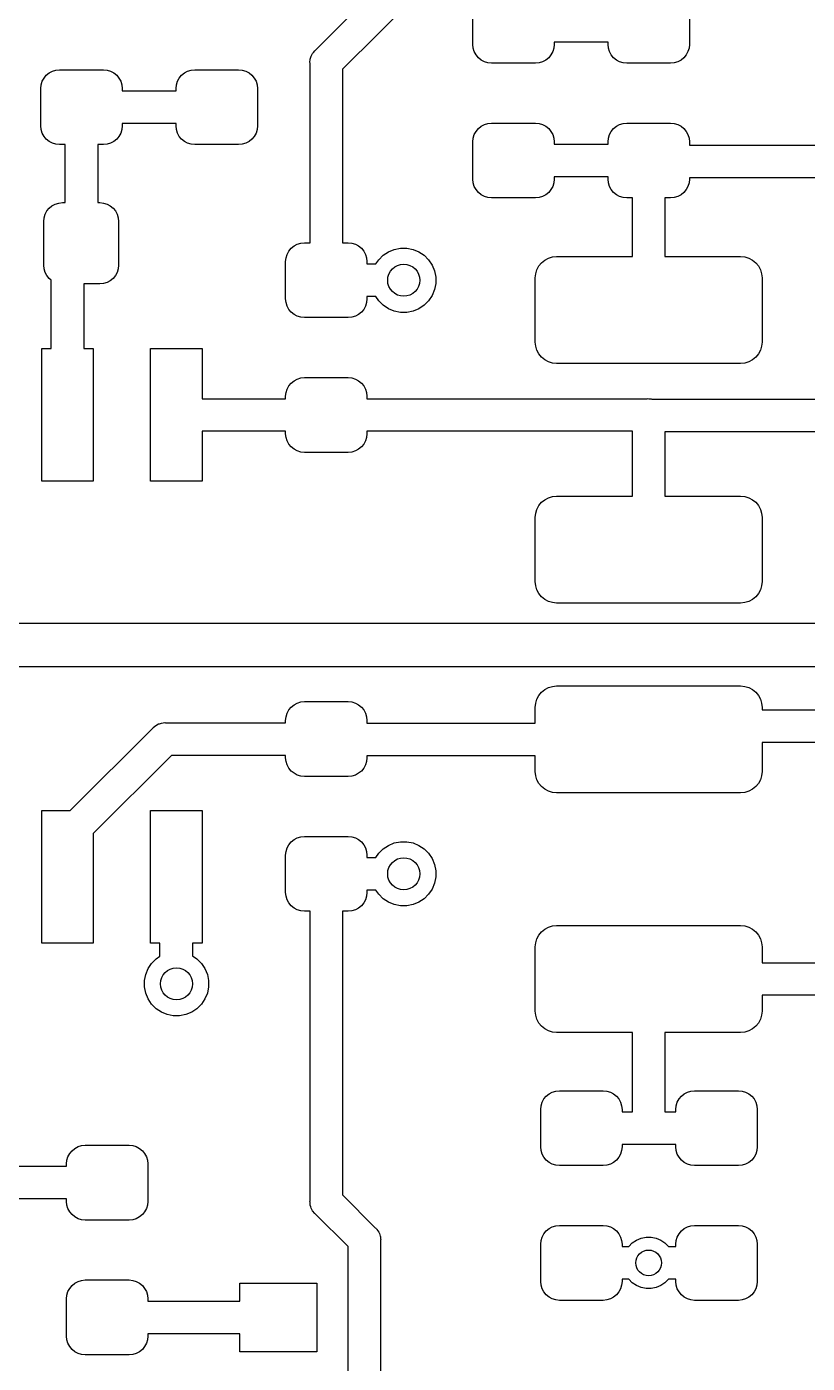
# Model space of a CAD drawing. Extents: x -66 to 211, y -177 to 13.
# Drawn here: x 118.09 to 127.21, y -120.81 to -105.19 of the extents above; entities that cross this region are included whole.
import ezdxf

# ---------------------------------------------------------------- set-up
doc = ezdxf.new("R2010")
doc.units = 0
doc.layers.add('BLACK', color=7, linetype='CONTINUOUS')

msp = doc.modelspace()

# ---------------------------------------------------------------- linework, layer by layer
at = {"layer": 'BLACK', "linetype": 'CONTINUOUS'}
for p, q in [((121.464, -105.469), (122.654, -104.279)), ((122.973, -104.5), (121.783, -105.69)), ((123.305, -105.4), (123.305, -104.962)), ((125.835, -104.962), (125.835, -105.4)), ((123.309, -105.443), (123.305, -105.4)), ((124.255, -105.4), (124.251, -105.443)), ((124.885, -105.372), (124.255, -105.372)), ((124.255, -105.372), (124.255, -105.4)), ((124.885, -105.4), (124.885, -105.372)), ((124.889, -105.443), (124.885, -105.4)), ((125.835, -105.4), (125.831, -105.443)), ((121.401, -105.611), (121.405, -105.573)), ((121.405, -105.573), (121.415, -105.537)), ((121.415, -105.537), (121.433, -105.504)), ((121.433, -105.504), (121.441, -105.494)), ((121.441, -105.494), (121.457, -105.475)), ((121.457, -105.475), (121.464, -105.469)), ((123.322, -105.484), (123.309, -105.443)), ((123.342, -105.521), (123.322, -105.484)), ((123.369, -105.555), (123.342, -105.521)), ((123.402, -105.582), (123.369, -105.555)), ((123.44, -105.602), (123.402, -105.582)), ((124.158, -105.582), (124.12, -105.602)), ((124.191, -105.555), (124.158, -105.582)), ((124.218, -105.521), (124.191, -105.555)), ((124.238, -105.484), (124.218, -105.521)), ((124.251, -105.443), (124.238, -105.484)), ((124.902, -105.484), (124.889, -105.443)), ((124.922, -105.521), (124.902, -105.484)), ((124.949, -105.555), (124.922, -105.521)), ((124.982, -105.582), (124.949, -105.555)), ((125.02, -105.602), (124.982, -105.582)), ((125.738, -105.582), (125.7, -105.602)), ((125.771, -105.555), (125.738, -105.582)), ((125.798, -105.521), (125.771, -105.555)), ((125.818, -105.484), (125.798, -105.521)), ((125.831, -105.443), (125.818, -105.484)), ((118.321, -105.76), (118.355, -105.733)), ((118.355, -105.733), (118.392, -105.713)), ((118.392, -105.713), (118.433, -105.701)), ((118.433, -105.701), (118.476, -105.696)), ((118.476, -105.696), (118.989, -105.696)), ((118.989, -105.696), (119.031, -105.701)), ((119.031, -105.701), (119.072, -105.713)), ((119.072, -105.713), (119.11, -105.733)), ((119.11, -105.733), (119.143, -105.76)), ((119.901, -105.76), (119.934, -105.733)), ((119.934, -105.733), (119.972, -105.713)), ((119.972, -105.713), (120.013, -105.701)), ((120.013, -105.701), (120.056, -105.696)), ((120.056, -105.696), (120.568, -105.696)), ((120.568, -105.696), (120.611, -105.701)), ((120.611, -105.701), (120.652, -105.713)), ((120.652, -105.713), (120.69, -105.733)), ((120.69, -105.733), (120.723, -105.76)), ((121.402, -105.62), (121.401, -105.611)), ((121.402, -107.718), (121.402, -105.62)), ((121.783, -105.69), (121.783, -107.718)), ((123.481, -105.614), (123.44, -105.602)), ((123.524, -105.619), (123.481, -105.614)), ((124.036, -105.619), (123.524, -105.619)), ((124.079, -105.614), (124.036, -105.619)), ((124.12, -105.602), (124.079, -105.614)), ((125.061, -105.614), (125.02, -105.602)), ((125.104, -105.619), (125.061, -105.614)), ((125.616, -105.619), (125.104, -105.619)), ((125.659, -105.614), (125.616, -105.619)), ((125.7, -105.602), (125.659, -105.614)), ((118.257, -105.915), (118.262, -105.872)), ((118.262, -105.872), (118.274, -105.831)), ((118.274, -105.831), (118.294, -105.794)), ((118.294, -105.794), (118.321, -105.76)), ((119.143, -105.76), (119.17, -105.794)), ((119.17, -105.794), (119.191, -105.831)), ((119.191, -105.831), (119.203, -105.872)), ((119.203, -105.872), (119.207, -105.915)), ((119.837, -105.915), (119.841, -105.872)), ((119.841, -105.872), (119.854, -105.831)), ((119.854, -105.831), (119.874, -105.794)), ((119.874, -105.794), (119.901, -105.76)), ((120.723, -105.76), (120.75, -105.794)), ((120.75, -105.794), (120.771, -105.831)), ((120.771, -105.831), (120.783, -105.872)), ((120.783, -105.872), (120.787, -105.915)), ((118.257, -106.353), (118.257, -105.915)), ((119.207, -105.915), (119.207, -105.943)), ((119.207, -105.943), (119.837, -105.943)), ((119.837, -105.943), (119.837, -105.915)), ((120.787, -105.915), (120.787, -106.353)), ((118.262, -106.395), (118.257, -106.353)), ((119.207, -106.353), (119.203, -106.395)), ((119.837, -106.324), (119.207, -106.324)), ((119.207, -106.324), (119.207, -106.353)), ((119.837, -106.353), (119.837, -106.324)), ((119.841, -106.395), (119.837, -106.353)), ((120.787, -106.353), (120.783, -106.395)), ((123.369, -106.383), (123.402, -106.356)), ((123.402, -106.356), (123.44, -106.335)), ((123.44, -106.335), (123.481, -106.323)), ((123.481, -106.323), (123.524, -106.319)), ((123.524, -106.319), (124.036, -106.319)), ((124.036, -106.319), (124.079, -106.323)), ((124.079, -106.323), (124.12, -106.335)), ((124.12, -106.335), (124.158, -106.356)), ((124.158, -106.356), (124.191, -106.383)), ((124.949, -106.383), (124.982, -106.356)), ((124.982, -106.356), (125.02, -106.335)), ((125.02, -106.335), (125.061, -106.323)), ((125.061, -106.323), (125.104, -106.319)), ((125.104, -106.319), (125.616, -106.319)), ((125.616, -106.319), (125.659, -106.323)), ((125.659, -106.323), (125.7, -106.335)), ((125.7, -106.335), (125.738, -106.356)), ((125.738, -106.356), (125.771, -106.383)), ((118.274, -106.436), (118.262, -106.395)), ((118.294, -106.474), (118.274, -106.436)), ((118.321, -106.507), (118.294, -106.474)), ((118.355, -106.535), (118.321, -106.507)), ((119.143, -106.507), (119.11, -106.535)), ((119.17, -106.474), (119.143, -106.507)), ((119.191, -106.436), (119.17, -106.474)), ((119.203, -106.395), (119.191, -106.436)), ((119.854, -106.436), (119.841, -106.395)), ((119.874, -106.474), (119.854, -106.436)), ((119.901, -106.507), (119.874, -106.474)), ((119.934, -106.535), (119.901, -106.507)), ((120.723, -106.507), (120.69, -106.535)), ((120.75, -106.474), (120.723, -106.507)), ((120.771, -106.436), (120.75, -106.474)), ((120.783, -106.395), (120.771, -106.436)), ((123.305, -106.537), (123.309, -106.495)), ((123.309, -106.495), (123.322, -106.454)), ((123.322, -106.454), (123.342, -106.416)), ((123.342, -106.416), (123.369, -106.383)), ((124.191, -106.383), (124.218, -106.416)), ((124.218, -106.416), (124.238, -106.454)), ((124.238, -106.454), (124.251, -106.495)), ((124.251, -106.495), (124.255, -106.537)), ((124.885, -106.537), (124.889, -106.495)), ((124.889, -106.495), (124.902, -106.454)), ((124.902, -106.454), (124.922, -106.416)), ((124.922, -106.416), (124.949, -106.383)), ((125.771, -106.383), (125.798, -106.416)), ((125.798, -106.416), (125.818, -106.454)), ((125.818, -106.454), (125.831, -106.495)), ((125.831, -106.495), (125.835, -106.537)), ((118.392, -106.555), (118.355, -106.535)), ((118.433, -106.567), (118.392, -106.555)), ((118.476, -106.571), (118.433, -106.567)), ((118.542, -106.571), (118.476, -106.571)), ((118.542, -107.249), (118.542, -106.571)), ((118.989, -106.571), (118.923, -106.571)), ((118.923, -106.571), (118.923, -107.249)), ((119.031, -106.567), (118.989, -106.571)), ((119.072, -106.555), (119.031, -106.567)), ((119.11, -106.535), (119.072, -106.555)), ((119.972, -106.555), (119.934, -106.535)), ((120.013, -106.567), (119.972, -106.555)), ((120.056, -106.571), (120.013, -106.567)), ((120.568, -106.571), (120.056, -106.571)), ((120.611, -106.567), (120.568, -106.571)), ((120.652, -106.555), (120.611, -106.567)), ((120.69, -106.535), (120.652, -106.555)), ((123.305, -106.975), (123.305, -106.537)), ((124.255, -106.537), (124.255, -106.566)), ((124.255, -106.566), (124.885, -106.566)), ((124.885, -106.566), (124.885, -106.537)), ((125.835, -106.537), (125.835, -106.576)), ((125.835, -106.576), (127.81, -106.576)), ((123.309, -107.018), (123.305, -106.975)), ((124.255, -106.975), (124.251, -107.018)), ((124.885, -106.947), (124.255, -106.947)), ((124.255, -106.947), (124.255, -106.975)), ((124.885, -106.975), (124.885, -106.947)), ((124.889, -107.018), (124.885, -106.975)), ((125.835, -106.975), (125.831, -107.018)), ((127.81, -106.957), (125.835, -106.957)), ((125.835, -106.957), (125.835, -106.975)), ((123.322, -107.059), (123.309, -107.018)), ((123.342, -107.096), (123.322, -107.059)), ((123.369, -107.13), (123.342, -107.096)), ((123.402, -107.157), (123.369, -107.13)), ((124.191, -107.13), (124.158, -107.157)), ((124.218, -107.096), (124.191, -107.13)), ((124.238, -107.059), (124.218, -107.096)), ((124.251, -107.018), (124.238, -107.059)), ((124.902, -107.059), (124.889, -107.018)), ((124.922, -107.096), (124.902, -107.059)), ((124.949, -107.13), (124.922, -107.096)), ((124.982, -107.157), (124.949, -107.13)), ((125.771, -107.13), (125.738, -107.157)), ((125.798, -107.096), (125.771, -107.13)), ((125.818, -107.059), (125.798, -107.096)), ((125.831, -107.018), (125.818, -107.059)), ((118.354, -107.313), (118.387, -107.286)), ((118.387, -107.286), (118.425, -107.266)), ((118.425, -107.266), (118.466, -107.253)), ((118.466, -107.253), (118.509, -107.249)), ((118.509, -107.249), (118.542, -107.249)), ((118.923, -107.249), (118.946, -107.249)), ((118.946, -107.249), (118.989, -107.253)), ((118.989, -107.253), (119.03, -107.266)), ((119.03, -107.266), (119.068, -107.286)), ((119.068, -107.286), (119.101, -107.313)), ((123.44, -107.177), (123.402, -107.157)), ((123.481, -107.189), (123.44, -107.177)), ((123.524, -107.194), (123.481, -107.189)), ((124.036, -107.194), (123.524, -107.194)), ((124.079, -107.189), (124.036, -107.194)), ((124.12, -107.177), (124.079, -107.189)), ((124.158, -107.157), (124.12, -107.177)), ((125.02, -107.177), (124.982, -107.157)), ((125.061, -107.189), (125.02, -107.177)), ((125.104, -107.194), (125.061, -107.189)), ((125.169, -107.194), (125.104, -107.194)), ((125.169, -107.878), (125.169, -107.194)), ((125.616, -107.194), (125.55, -107.194)), ((125.55, -107.194), (125.55, -107.878)), ((125.659, -107.189), (125.616, -107.194)), ((125.7, -107.177), (125.659, -107.189)), ((125.738, -107.157), (125.7, -107.177)), ((118.29, -107.468), (118.294, -107.425)), ((118.294, -107.425), (118.306, -107.384)), ((118.306, -107.384), (118.327, -107.346)), ((118.327, -107.346), (118.354, -107.313)), ((119.101, -107.313), (119.128, -107.346)), ((119.128, -107.346), (119.148, -107.384)), ((119.148, -107.384), (119.161, -107.425)), ((119.161, -107.425), (119.165, -107.468)), ((118.29, -107.98), (118.29, -107.468)), ((119.165, -107.468), (119.165, -107.98)), ((121.181, -107.782), (121.215, -107.755)), ((121.215, -107.755), (121.252, -107.735)), ((121.252, -107.735), (121.293, -107.722)), ((121.293, -107.722), (121.336, -107.718)), ((121.336, -107.718), (121.402, -107.718)), ((121.783, -107.718), (121.849, -107.718)), ((121.849, -107.718), (121.891, -107.722)), ((121.891, -107.722), (121.932, -107.735)), ((121.932, -107.735), (121.97, -107.755)), ((121.97, -107.755), (122.003, -107.782)), ((121.117, -107.937), (121.122, -107.894)), ((121.122, -107.894), (121.134, -107.853)), ((121.134, -107.853), (121.154, -107.815)), ((121.154, -107.815), (121.181, -107.782)), ((122.003, -107.782), (122.03, -107.815)), ((122.03, -107.815), (122.051, -107.853)), ((122.051, -107.853), (122.063, -107.894)), ((122.063, -107.894), (122.067, -107.937)), ((122.173, -107.965), (122.205, -107.917)), ((122.205, -107.917), (122.258, -107.864)), ((122.258, -107.864), (122.319, -107.823)), ((122.319, -107.823), (122.387, -107.795)), ((122.387, -107.795), (122.46, -107.781)), ((122.46, -107.781), (122.534, -107.781)), ((122.534, -107.781), (122.606, -107.795)), ((122.606, -107.795), (122.674, -107.823)), ((122.674, -107.823), (122.736, -107.864)), ((122.736, -107.864), (122.788, -107.917)), ((122.788, -107.917), (122.829, -107.978)), ((124.107, -107.951), (124.145, -107.92)), ((124.145, -107.92), (124.188, -107.897)), ((124.188, -107.897), (124.235, -107.883)), ((124.235, -107.883), (124.284, -107.878)), ((124.284, -107.878), (125.169, -107.878)), ((125.55, -107.878), (126.434, -107.878)), ((126.434, -107.878), (126.483, -107.883)), ((126.483, -107.883), (126.53, -107.897)), ((126.53, -107.897), (126.573, -107.92)), ((126.573, -107.92), (126.611, -107.951)), ((118.294, -108.023), (118.29, -107.98)), ((118.306, -108.064), (118.294, -108.023)), ((118.327, -108.102), (118.306, -108.064)), ((119.148, -108.064), (119.128, -108.102)), ((119.161, -108.023), (119.148, -108.064)), ((119.165, -107.98), (119.161, -108.023)), ((121.117, -108.374), (121.117, -107.937)), ((122.067, -107.937), (122.067, -107.965)), ((122.067, -107.965), (122.173, -107.965)), ((122.829, -107.978), (122.857, -108.046)), ((122.857, -108.046), (122.872, -108.119)), ((124.034, -108.128), (124.039, -108.079)), ((124.039, -108.079), (124.053, -108.033)), ((124.053, -108.033), (124.076, -107.989)), ((124.076, -107.989), (124.107, -107.951)), ((126.611, -107.951), (126.642, -107.989)), ((126.642, -107.989), (126.665, -108.033)), ((126.665, -108.033), (126.679, -108.079)), ((126.679, -108.079), (126.684, -108.128)), ((118.354, -108.135), (118.327, -108.102)), ((118.379, -108.156), (118.354, -108.135)), ((118.379, -108.953), (118.379, -108.156)), ((118.946, -108.199), (118.76, -108.199)), ((118.76, -108.199), (118.76, -108.953)), ((118.989, -108.195), (118.946, -108.199)), ((119.03, -108.182), (118.989, -108.195)), ((119.068, -108.162), (119.03, -108.182)), ((119.101, -108.135), (119.068, -108.162)), ((119.128, -108.102), (119.101, -108.135)), ((122.872, -108.193), (122.857, -108.265)), ((122.872, -108.119), (122.872, -108.193)), ((124.034, -108.878), (124.034, -108.128)), ((126.684, -108.128), (126.684, -108.878)), ((121.122, -108.417), (121.117, -108.374)), ((122.067, -108.374), (122.063, -108.417)), ((122.173, -108.346), (122.067, -108.346)), ((122.067, -108.346), (122.067, -108.374)), ((122.205, -108.395), (122.173, -108.346)), ((122.258, -108.447), (122.205, -108.395)), ((122.788, -108.395), (122.736, -108.447)), ((122.829, -108.333), (122.788, -108.395)), ((122.857, -108.265), (122.829, -108.333)), ((121.134, -108.458), (121.122, -108.417)), ((121.154, -108.496), (121.134, -108.458)), ((121.181, -108.529), (121.154, -108.496)), ((121.215, -108.556), (121.181, -108.529)), ((122.003, -108.529), (121.97, -108.556)), ((122.03, -108.496), (122.003, -108.529)), ((122.051, -108.458), (122.03, -108.496)), ((122.063, -108.417), (122.051, -108.458)), ((122.319, -108.488), (122.258, -108.447)), ((122.387, -108.516), (122.319, -108.488)), ((122.46, -108.531), (122.387, -108.516)), ((122.534, -108.531), (122.46, -108.531)), ((122.606, -108.516), (122.534, -108.531)), ((122.674, -108.488), (122.606, -108.516)), ((122.736, -108.447), (122.674, -108.488)), ((121.252, -108.576), (121.215, -108.556)), ((121.293, -108.589), (121.252, -108.576)), ((121.336, -108.593), (121.293, -108.589)), ((121.849, -108.593), (121.336, -108.593)), ((121.891, -108.589), (121.849, -108.593)), ((121.932, -108.576), (121.891, -108.589)), ((121.97, -108.556), (121.932, -108.576)), ((118.27, -110.503), (118.27, -108.953)), ((118.27, -108.953), (118.379, -108.953)), ((118.76, -108.953), (118.87, -108.953)), ((118.87, -108.953), (118.87, -110.503)), ((119.54, -110.503), (119.54, -108.953)), ((119.54, -108.953), (120.14, -108.953)), ((120.14, -108.953), (120.14, -109.54)), ((124.039, -108.927), (124.034, -108.878)), ((124.053, -108.974), (124.039, -108.927)), ((124.076, -109.017), (124.053, -108.974)), ((124.107, -109.055), (124.076, -109.017)), ((126.642, -109.017), (126.611, -109.055)), ((126.665, -108.974), (126.642, -109.017)), ((126.679, -108.927), (126.665, -108.974)), ((126.684, -108.878), (126.679, -108.927)), ((124.145, -109.086), (124.107, -109.055)), ((124.188, -109.109), (124.145, -109.086)), ((124.235, -109.123), (124.188, -109.109)), ((124.284, -109.128), (124.235, -109.123)), ((126.434, -109.128), (124.284, -109.128)), ((126.483, -109.123), (126.434, -109.128)), ((126.53, -109.109), (126.483, -109.123)), ((126.573, -109.086), (126.53, -109.109)), ((126.611, -109.055), (126.573, -109.086)), ((121.181, -109.357), (121.215, -109.33)), ((121.215, -109.33), (121.252, -109.31)), ((121.252, -109.31), (121.293, -109.297)), ((121.293, -109.297), (121.336, -109.293)), ((121.336, -109.293), (121.849, -109.293)), ((121.849, -109.293), (121.891, -109.297)), ((121.891, -109.297), (121.932, -109.31)), ((121.932, -109.31), (121.97, -109.33)), ((121.97, -109.33), (122.003, -109.357)), ((121.117, -109.512), (121.122, -109.469)), ((121.122, -109.469), (121.134, -109.428)), ((121.134, -109.428), (121.154, -109.39)), ((121.154, -109.39), (121.181, -109.357)), ((122.003, -109.357), (122.03, -109.39)), ((122.03, -109.39), (122.051, -109.428)), ((122.051, -109.428), (122.063, -109.469)), ((122.063, -109.469), (122.067, -109.512)), ((120.14, -109.54), (121.117, -109.54)), ((121.117, -109.54), (121.117, -109.512)), ((122.067, -109.512), (122.067, -109.54)), ((122.067, -109.54), (125.342, -109.54)), ((125.342, -109.54), (125.352, -109.539)), ((125.352, -109.539), (125.361, -109.54)), ((125.361, -109.54), (125.361, -109.54)), ((125.361, -109.54), (125.389, -109.543)), ((125.389, -109.543), (125.396, -109.545)), ((125.396, -109.545), (127.521, -109.545)), ((121.117, -109.921), (120.14, -109.921)), ((120.14, -109.921), (120.14, -110.503)), ((121.117, -109.949), (121.117, -109.921)), ((121.122, -109.992), (121.117, -109.949)), ((122.067, -109.949), (122.063, -109.992)), ((125.169, -109.921), (122.067, -109.921)), ((122.067, -109.921), (122.067, -109.949)), ((125.169, -110.678), (125.169, -109.921)), ((127.521, -109.926), (125.55, -109.926)), ((125.55, -109.926), (125.55, -110.678)), ((121.134, -110.033), (121.122, -109.992)), ((121.154, -110.071), (121.134, -110.033)), ((121.181, -110.104), (121.154, -110.071)), ((121.215, -110.131), (121.181, -110.104)), ((122.003, -110.104), (121.97, -110.131)), ((122.03, -110.071), (122.003, -110.104)), ((122.051, -110.033), (122.03, -110.071)), ((122.063, -109.992), (122.051, -110.033)), ((121.252, -110.151), (121.215, -110.131)), ((121.293, -110.164), (121.252, -110.151)), ((121.336, -110.168), (121.293, -110.164)), ((121.849, -110.168), (121.336, -110.168)), ((121.891, -110.164), (121.849, -110.168)), ((121.932, -110.151), (121.891, -110.164)), ((121.97, -110.131), (121.932, -110.151)), ((118.87, -110.503), (118.27, -110.503)), ((120.14, -110.503), (119.54, -110.503)), ((124.107, -110.751), (124.145, -110.72)), ((124.145, -110.72), (124.188, -110.697)), ((124.188, -110.697), (124.235, -110.683)), ((124.235, -110.683), (124.284, -110.678)), ((124.284, -110.678), (125.169, -110.678)), ((125.55, -110.678), (126.434, -110.678)), ((126.434, -110.678), (126.483, -110.683)), ((126.483, -110.683), (126.53, -110.697)), ((126.53, -110.697), (126.573, -110.72)), ((126.573, -110.72), (126.611, -110.751)), ((124.034, -110.928), (124.039, -110.879)), ((124.039, -110.879), (124.053, -110.833)), ((124.053, -110.833), (124.076, -110.789)), ((124.076, -110.789), (124.107, -110.751)), ((126.611, -110.751), (126.642, -110.789)), ((126.642, -110.789), (126.665, -110.833)), ((126.665, -110.833), (126.679, -110.879)), ((126.679, -110.879), (126.684, -110.928)), ((124.034, -111.678), (124.034, -110.928)), ((126.684, -110.928), (126.684, -111.678)), ((124.039, -111.727), (124.034, -111.678)), ((126.684, -111.678), (126.679, -111.727)), ((124.053, -111.774), (124.039, -111.727)), ((124.076, -111.817), (124.053, -111.774)), ((124.107, -111.855), (124.076, -111.817)), ((126.642, -111.817), (126.611, -111.855)), ((126.665, -111.774), (126.642, -111.817)), ((126.679, -111.727), (126.665, -111.774)), ((124.145, -111.886), (124.107, -111.855)), ((124.188, -111.909), (124.145, -111.886)), ((124.235, -111.923), (124.188, -111.909)), ((124.284, -111.928), (124.235, -111.923)), ((126.434, -111.928), (124.284, -111.928)), ((126.483, -111.923), (126.434, -111.928)), ((126.53, -111.909), (126.483, -111.923)), ((126.573, -111.886), (126.53, -111.909)), ((126.611, -111.855), (126.573, -111.886)), ((117.034, -112.164), (128.621, -112.164)), ((128.862, -112.672), (116.942, -112.672)), ((124.145, -112.939), (124.188, -112.916)), ((124.188, -112.916), (124.235, -112.902)), ((124.235, -112.902), (124.284, -112.897)), ((124.284, -112.897), (126.434, -112.897)), ((126.434, -112.897), (126.483, -112.902)), ((126.483, -112.902), (126.53, -112.916)), ((126.53, -112.916), (126.573, -112.939)), ((121.252, -113.097), (121.293, -113.084)), ((121.293, -113.084), (121.336, -113.08)), ((121.336, -113.08), (121.849, -113.08)), ((121.849, -113.08), (121.891, -113.084)), ((121.891, -113.084), (121.932, -113.097)), ((124.039, -113.099), (124.053, -113.052)), ((124.053, -113.052), (124.076, -113.008)), ((124.076, -113.008), (124.107, -112.971)), ((124.107, -112.971), (124.145, -112.939)), ((126.573, -112.939), (126.611, -112.971)), ((126.611, -112.971), (126.642, -113.008)), ((126.642, -113.008), (126.665, -113.052)), ((126.665, -113.052), (126.679, -113.099)), ((121.122, -113.256), (121.134, -113.215)), ((121.134, -113.215), (121.154, -113.177)), ((121.154, -113.177), (121.181, -113.144)), ((121.181, -113.144), (121.215, -113.117)), ((121.215, -113.117), (121.252, -113.097)), ((121.932, -113.097), (121.97, -113.117)), ((121.97, -113.117), (122.003, -113.144)), ((122.003, -113.144), (122.03, -113.177)), ((122.03, -113.177), (122.051, -113.215)), ((122.051, -113.215), (122.063, -113.256)), ((124.034, -113.147), (124.039, -113.099)), ((124.034, -113.332), (124.034, -113.147)), ((126.679, -113.099), (126.684, -113.147)), ((126.684, -113.147), (126.684, -113.177)), ((126.684, -113.177), (127.501, -113.177)), ((118.6, -114.353), (119.564, -113.39)), ((119.564, -113.39), (119.57, -113.382)), ((119.57, -113.382), (119.599, -113.359)), ((119.599, -113.359), (119.632, -113.341)), ((119.632, -113.341), (119.643, -113.338)), ((119.643, -113.338), (119.668, -113.33)), ((119.668, -113.33), (119.705, -113.326)), ((119.705, -113.326), (119.714, -113.327)), ((119.714, -113.327), (121.117, -113.327)), ((121.117, -113.299), (121.122, -113.256)), ((121.117, -113.327), (121.117, -113.299)), ((122.063, -113.256), (122.067, -113.299)), ((122.067, -113.299), (122.067, -113.332)), ((122.067, -113.332), (124.034, -113.332)), ((119.784, -113.708), (118.87, -114.622)), ((121.117, -113.708), (119.784, -113.708)), ((121.117, -113.736), (121.117, -113.708)), ((127.501, -113.558), (126.684, -113.558)), ((126.684, -113.558), (126.684, -113.897)), ((121.122, -113.779), (121.117, -113.736)), ((121.134, -113.82), (121.122, -113.779)), ((121.154, -113.858), (121.134, -113.82)), ((121.181, -113.891), (121.154, -113.858)), ((122.03, -113.858), (122.003, -113.891)), ((122.051, -113.82), (122.03, -113.858)), ((122.063, -113.779), (122.051, -113.82)), ((122.067, -113.736), (122.063, -113.779)), ((124.034, -113.713), (122.067, -113.713)), ((122.067, -113.713), (122.067, -113.736)), ((124.034, -113.897), (124.034, -113.713)), ((121.215, -113.918), (121.181, -113.891)), ((121.252, -113.939), (121.215, -113.918)), ((121.293, -113.951), (121.252, -113.939)), ((121.336, -113.955), (121.293, -113.951)), ((121.849, -113.955), (121.336, -113.955)), ((121.891, -113.951), (121.849, -113.955)), ((121.932, -113.939), (121.891, -113.951)), ((121.97, -113.918), (121.932, -113.939)), ((122.003, -113.891), (121.97, -113.918)), ((124.039, -113.946), (124.034, -113.897)), ((124.053, -113.993), (124.039, -113.946)), ((124.076, -114.036), (124.053, -113.993)), ((126.665, -113.993), (126.642, -114.036)), ((126.679, -113.946), (126.665, -113.993)), ((126.684, -113.897), (126.679, -113.946)), ((124.107, -114.074), (124.076, -114.036)), ((124.145, -114.105), (124.107, -114.074)), ((124.188, -114.128), (124.145, -114.105)), ((124.235, -114.142), (124.188, -114.128)), ((124.284, -114.147), (124.235, -114.142)), ((126.434, -114.147), (124.284, -114.147)), ((126.483, -114.142), (126.434, -114.147)), ((126.53, -114.128), (126.483, -114.142)), ((126.573, -114.105), (126.53, -114.128)), ((126.611, -114.074), (126.573, -114.105)), ((126.642, -114.036), (126.611, -114.074)), ((118.27, -115.903), (118.27, -114.353)), ((118.27, -114.353), (118.6, -114.353)), ((119.54, -115.903), (119.54, -114.353)), ((119.54, -114.353), (120.14, -114.353)), ((120.14, -114.353), (120.14, -115.903)), ((118.87, -114.622), (118.87, -115.903)), ((121.122, -114.831), (121.134, -114.79)), ((121.134, -114.79), (121.154, -114.752)), ((121.154, -114.752), (121.181, -114.719)), ((121.181, -114.719), (121.215, -114.692)), ((121.215, -114.692), (121.252, -114.672)), ((121.252, -114.672), (121.293, -114.659)), ((121.293, -114.659), (121.336, -114.655)), ((121.336, -114.655), (121.849, -114.655)), ((121.849, -114.655), (121.891, -114.659)), ((121.891, -114.659), (121.932, -114.672)), ((121.932, -114.672), (121.97, -114.692)), ((121.97, -114.692), (122.003, -114.719)), ((122.003, -114.719), (122.03, -114.752)), ((122.03, -114.752), (122.051, -114.79)), ((122.051, -114.79), (122.063, -114.831)), ((122.205, -114.853), (122.258, -114.801)), ((122.258, -114.801), (122.319, -114.76)), ((122.319, -114.76), (122.387, -114.732)), ((122.387, -114.732), (122.46, -114.717)), ((122.46, -114.717), (122.534, -114.717)), ((122.534, -114.717), (122.606, -114.732)), ((122.606, -114.732), (122.674, -114.76)), ((122.674, -114.76), (122.736, -114.801)), ((122.736, -114.801), (122.788, -114.853)), ((121.117, -114.874), (121.122, -114.831)), ((121.117, -115.311), (121.117, -114.874)), ((122.063, -114.831), (122.067, -114.874)), ((122.067, -114.874), (122.067, -114.902)), ((122.067, -114.902), (122.173, -114.902)), ((122.173, -114.902), (122.205, -114.853)), ((122.788, -114.853), (122.829, -114.915)), ((122.829, -114.915), (122.857, -114.983)), ((122.857, -114.983), (122.872, -115.056)), ((122.872, -115.056), (122.872, -115.129)), ((122.829, -115.27), (122.788, -115.332)), ((122.857, -115.202), (122.829, -115.27)), ((122.872, -115.129), (122.857, -115.202)), ((121.122, -115.354), (121.117, -115.311)), ((121.134, -115.395), (121.122, -115.354)), ((121.154, -115.433), (121.134, -115.395)), ((122.051, -115.395), (122.03, -115.433)), ((122.063, -115.354), (122.051, -115.395)), ((122.067, -115.311), (122.063, -115.354)), ((122.173, -115.283), (122.067, -115.283)), ((122.067, -115.283), (122.067, -115.311)), ((122.205, -115.332), (122.173, -115.283)), ((122.258, -115.384), (122.205, -115.332)), ((122.319, -115.425), (122.258, -115.384)), ((122.387, -115.453), (122.319, -115.425)), ((122.674, -115.425), (122.606, -115.453)), ((122.736, -115.384), (122.674, -115.425)), ((122.788, -115.332), (122.736, -115.384)), ((121.181, -115.466), (121.154, -115.433)), ((121.215, -115.493), (121.181, -115.466)), ((121.252, -115.514), (121.215, -115.493)), ((121.293, -115.526), (121.252, -115.514)), ((121.336, -115.53), (121.293, -115.526)), ((121.402, -115.53), (121.336, -115.53)), ((121.402, -118.916), (121.402, -115.53)), ((121.849, -115.53), (121.783, -115.53)), ((121.783, -115.53), (121.783, -118.846)), ((121.891, -115.526), (121.849, -115.53)), ((121.932, -115.514), (121.891, -115.526)), ((121.97, -115.493), (121.932, -115.514)), ((122.003, -115.466), (121.97, -115.493)), ((122.03, -115.433), (122.003, -115.466)), ((122.46, -115.467), (122.387, -115.453)), ((122.534, -115.467), (122.46, -115.467)), ((122.606, -115.453), (122.534, -115.467)), ((124.107, -115.771), (124.145, -115.739)), ((124.145, -115.739), (124.188, -115.716)), ((124.188, -115.716), (124.235, -115.702)), ((124.235, -115.702), (124.284, -115.697)), ((124.284, -115.697), (126.434, -115.697)), ((126.434, -115.697), (126.483, -115.702)), ((126.483, -115.702), (126.53, -115.716)), ((126.53, -115.716), (126.573, -115.739)), ((126.573, -115.739), (126.611, -115.771)), ((124.039, -115.899), (124.053, -115.852)), ((124.053, -115.852), (124.076, -115.808)), ((124.076, -115.808), (124.107, -115.771)), ((126.611, -115.771), (126.642, -115.808)), ((126.642, -115.808), (126.665, -115.852)), ((126.665, -115.852), (126.679, -115.899)), ((118.87, -115.903), (118.27, -115.903)), ((119.649, -115.903), (119.54, -115.903)), ((119.649, -116.056), (119.649, -115.903)), ((120.14, -115.903), (120.03, -115.903)), ((120.03, -115.903), (120.03, -116.052)), ((120.03, -116.052), (120.081, -116.086)), ((124.034, -115.947), (124.039, -115.899)), ((124.034, -116.697), (124.034, -115.947)), ((126.679, -115.899), (126.684, -115.947)), ((126.684, -115.947), (126.684, -116.131)), ((119.482, -116.268), (119.51, -116.2)), ((119.51, -116.2), (119.551, -116.139)), ((119.551, -116.139), (119.603, -116.086)), ((119.603, -116.086), (119.649, -116.056)), ((120.081, -116.086), (120.134, -116.139)), ((120.134, -116.139), (120.175, -116.2)), ((120.175, -116.2), (120.203, -116.268)), ((126.684, -116.131), (127.81, -116.131)), ((119.467, -116.341), (119.482, -116.268)), ((119.467, -116.415), (119.467, -116.341)), ((120.203, -116.268), (120.217, -116.341)), ((120.217, -116.341), (120.217, -116.415)), ((119.482, -116.487), (119.467, -116.415)), ((119.51, -116.555), (119.482, -116.487)), ((120.203, -116.487), (120.175, -116.555)), ((120.217, -116.415), (120.203, -116.487)), ((127.81, -116.512), (126.684, -116.512)), ((126.684, -116.512), (126.684, -116.697)), ((119.551, -116.617), (119.51, -116.555)), ((119.603, -116.669), (119.551, -116.617)), ((119.665, -116.71), (119.603, -116.669)), ((120.081, -116.669), (120.02, -116.71)), ((120.134, -116.617), (120.081, -116.669)), ((120.175, -116.555), (120.134, -116.617)), ((119.733, -116.738), (119.665, -116.71)), ((119.805, -116.753), (119.733, -116.738)), ((119.879, -116.753), (119.805, -116.753)), ((119.952, -116.738), (119.879, -116.753)), ((120.02, -116.71), (119.952, -116.738)), ((124.039, -116.746), (124.034, -116.697)), ((124.053, -116.793), (124.039, -116.746)), ((124.076, -116.836), (124.053, -116.793)), ((126.665, -116.793), (126.642, -116.836)), ((126.679, -116.746), (126.665, -116.793)), ((126.684, -116.697), (126.679, -116.746)), ((124.107, -116.874), (124.076, -116.836)), ((124.145, -116.905), (124.107, -116.874)), ((124.188, -116.928), (124.145, -116.905)), ((124.235, -116.942), (124.188, -116.928)), ((124.284, -116.947), (124.235, -116.942)), ((125.169, -116.947), (124.284, -116.947)), ((125.169, -117.874), (125.169, -116.947)), ((126.434, -116.947), (125.55, -116.947)), ((125.55, -116.947), (125.55, -117.874)), ((126.483, -116.942), (126.434, -116.947)), ((126.53, -116.928), (126.483, -116.942)), ((126.573, -116.905), (126.53, -116.928)), ((126.611, -116.874), (126.573, -116.905)), ((126.642, -116.836), (126.611, -116.874)), ((124.102, -117.803), (124.114, -117.762)), ((124.114, -117.762), (124.134, -117.724)), ((124.134, -117.724), (124.162, -117.691)), ((124.162, -117.691), (124.195, -117.664)), ((124.195, -117.664), (124.233, -117.643)), ((124.233, -117.643), (124.274, -117.631)), ((124.274, -117.631), (124.316, -117.627)), ((124.316, -117.627), (124.829, -117.627)), ((124.829, -117.627), (124.871, -117.631)), ((124.871, -117.631), (124.912, -117.643)), ((124.912, -117.643), (124.95, -117.664)), ((124.95, -117.664), (124.983, -117.691)), ((124.983, -117.691), (125.011, -117.724)), ((125.011, -117.724), (125.031, -117.762)), ((125.031, -117.762), (125.043, -117.803)), ((125.682, -117.803), (125.694, -117.762)), ((125.694, -117.762), (125.714, -117.724)), ((125.714, -117.724), (125.741, -117.691)), ((125.741, -117.691), (125.775, -117.664)), ((125.775, -117.664), (125.812, -117.643)), ((125.812, -117.643), (125.853, -117.631)), ((125.853, -117.631), (125.896, -117.627)), ((125.896, -117.627), (126.409, -117.627)), ((126.409, -117.627), (126.451, -117.631)), ((126.451, -117.631), (126.492, -117.643)), ((126.492, -117.643), (126.53, -117.664)), ((126.53, -117.664), (126.563, -117.691)), ((126.563, -117.691), (126.591, -117.724)), ((126.591, -117.724), (126.611, -117.762)), ((126.611, -117.762), (126.623, -117.803)), ((124.098, -117.845), (124.102, -117.803)), ((124.098, -118.283), (124.098, -117.845)), ((125.043, -117.803), (125.048, -117.845)), ((125.048, -117.845), (125.048, -117.874)), ((125.048, -117.874), (125.169, -117.874)), ((125.55, -117.874), (125.677, -117.874)), ((125.677, -117.845), (125.682, -117.803)), ((125.677, -117.874), (125.677, -117.845)), ((126.623, -117.803), (126.627, -117.845)), ((126.627, -117.845), (126.627, -118.283)), ((118.574, -118.399), (118.594, -118.362)), ((118.594, -118.362), (118.621, -118.328)), ((118.621, -118.328), (118.654, -118.301)), ((118.654, -118.301), (118.692, -118.281)), ((118.692, -118.281), (118.733, -118.269)), ((118.733, -118.269), (118.776, -118.264)), ((118.776, -118.264), (119.288, -118.264)), ((119.288, -118.264), (119.331, -118.269)), ((119.331, -118.269), (119.372, -118.281)), ((119.372, -118.281), (119.41, -118.301)), ((119.41, -118.301), (119.443, -118.328)), ((119.443, -118.328), (119.47, -118.362)), ((119.47, -118.362), (119.49, -118.399)), ((124.102, -118.326), (124.098, -118.283)), ((124.114, -118.367), (124.102, -118.326)), ((124.134, -118.404), (124.114, -118.367)), ((125.031, -118.367), (125.011, -118.404)), ((125.043, -118.326), (125.031, -118.367)), ((125.048, -118.283), (125.043, -118.326)), ((125.35, -118.255), (125.048, -118.255)), ((125.048, -118.255), (125.048, -118.283)), ((125.359, -118.256), (125.35, -118.255)), ((125.369, -118.255), (125.359, -118.256)), ((125.677, -118.255), (125.369, -118.255)), ((125.677, -118.283), (125.677, -118.255)), ((125.682, -118.326), (125.677, -118.283)), ((125.694, -118.367), (125.682, -118.326)), ((125.714, -118.404), (125.694, -118.367)), ((126.611, -118.367), (126.591, -118.404)), ((126.623, -118.326), (126.611, -118.367)), ((126.627, -118.283), (126.623, -118.326)), ((117.927, -118.511), (118.557, -118.511)), ((118.557, -118.483), (118.561, -118.44)), ((118.557, -118.511), (118.557, -118.483)), ((118.561, -118.44), (118.574, -118.399)), ((119.49, -118.399), (119.503, -118.44)), ((119.503, -118.44), (119.507, -118.483)), ((119.507, -118.483), (119.507, -118.921)), ((124.162, -118.438), (124.134, -118.404)), ((124.195, -118.465), (124.162, -118.438)), ((124.233, -118.485), (124.195, -118.465)), ((124.274, -118.497), (124.233, -118.485)), ((124.316, -118.502), (124.274, -118.497)), ((124.829, -118.502), (124.316, -118.502)), ((124.871, -118.497), (124.829, -118.502)), ((124.912, -118.485), (124.871, -118.497)), ((124.95, -118.465), (124.912, -118.485)), ((124.983, -118.438), (124.95, -118.465)), ((125.011, -118.404), (124.983, -118.438)), ((125.741, -118.438), (125.714, -118.404)), ((125.775, -118.465), (125.741, -118.438)), ((125.812, -118.485), (125.775, -118.465)), ((125.853, -118.497), (125.812, -118.485)), ((125.896, -118.502), (125.853, -118.497)), ((126.409, -118.502), (125.896, -118.502)), ((126.451, -118.497), (126.409, -118.502)), ((126.492, -118.485), (126.451, -118.497)), ((126.53, -118.465), (126.492, -118.485)), ((126.563, -118.438), (126.53, -118.465)), ((126.591, -118.404), (126.563, -118.438)), ((121.783, -118.846), (122.165, -119.229)), ((118.557, -118.892), (117.927, -118.892)), ((118.557, -118.921), (118.557, -118.892)), ((118.561, -118.963), (118.557, -118.921)), ((118.574, -119.004), (118.561, -118.963)), ((118.594, -119.042), (118.574, -119.004)), ((119.49, -119.004), (119.47, -119.042)), ((119.503, -118.963), (119.49, -119.004)), ((119.507, -118.921), (119.503, -118.963)), ((121.401, -118.925), (121.402, -118.916)), ((121.402, -118.935), (121.401, -118.925)), ((121.404, -118.957), (121.402, -118.935)), ((121.402, -118.935), (121.402, -118.935)), ((121.405, -118.963), (121.404, -118.957)), ((121.411, -118.984), (121.405, -118.963)), ((121.415, -118.999), (121.411, -118.984)), ((121.433, -119.032), (121.415, -118.999)), ((118.621, -119.075), (118.594, -119.042)), ((118.654, -119.102), (118.621, -119.075)), ((118.692, -119.123), (118.654, -119.102)), ((118.733, -119.135), (118.692, -119.123)), ((118.776, -119.139), (118.733, -119.135)), ((119.288, -119.139), (118.776, -119.139)), ((119.331, -119.135), (119.288, -119.139)), ((119.372, -119.123), (119.331, -119.135)), ((119.41, -119.102), (119.372, -119.123)), ((119.443, -119.075), (119.41, -119.102)), ((119.47, -119.042), (119.443, -119.075)), ((121.457, -119.061), (121.433, -119.032)), ((121.464, -119.067), (121.457, -119.061)), ((121.846, -119.449), (121.464, -119.067)), ((122.165, -119.229), (122.172, -119.234)), ((122.172, -119.234), (122.178, -119.242)), ((122.178, -119.242), (122.178, -119.242)), ((122.178, -119.242), (122.184, -119.249)), ((122.184, -119.249), (122.196, -119.263)), ((122.196, -119.263), (122.205, -119.281)), ((122.205, -119.281), (122.214, -119.297)), ((122.214, -119.297), (122.223, -119.327)), ((122.223, -119.327), (122.225, -119.332)), ((122.225, -119.332), (122.227, -119.36)), ((124.114, -119.337), (124.134, -119.299)), ((124.134, -119.299), (124.162, -119.266)), ((124.162, -119.266), (124.195, -119.239)), ((124.195, -119.239), (124.233, -119.218)), ((124.233, -119.218), (124.274, -119.206)), ((124.274, -119.206), (124.316, -119.202)), ((124.316, -119.202), (124.829, -119.202)), ((124.829, -119.202), (124.871, -119.206)), ((124.871, -119.206), (124.912, -119.218)), ((124.912, -119.218), (124.95, -119.239)), ((124.95, -119.239), (124.983, -119.266)), ((124.983, -119.266), (125.011, -119.299)), ((125.011, -119.299), (125.031, -119.337)), ((125.694, -119.337), (125.714, -119.299)), ((125.714, -119.299), (125.741, -119.266)), ((125.741, -119.266), (125.775, -119.239)), ((125.775, -119.239), (125.812, -119.218)), ((125.812, -119.218), (125.853, -119.206)), ((125.853, -119.206), (125.896, -119.202)), ((125.896, -119.202), (126.409, -119.202)), ((126.409, -119.202), (126.451, -119.206)), ((126.451, -119.206), (126.492, -119.218)), ((126.492, -119.218), (126.53, -119.239)), ((126.53, -119.239), (126.563, -119.266)), ((126.563, -119.266), (126.591, -119.299)), ((126.591, -119.299), (126.611, -119.337)), ((121.846, -121.143), (121.846, -119.449)), ((122.227, -119.36), (122.227, -119.36)), ((122.227, -119.36), (122.228, -119.37)), ((122.228, -119.37), (122.227, -119.379)), ((122.227, -119.379), (122.227, -121.212)), ((124.098, -119.42), (124.102, -119.378)), ((124.098, -119.858), (124.098, -119.42)), ((124.102, -119.378), (124.114, -119.337)), ((125.031, -119.337), (125.043, -119.378)), ((125.043, -119.378), (125.048, -119.42)), ((125.048, -119.42), (125.048, -119.449)), ((125.048, -119.449), (125.126, -119.449)), ((125.126, -119.448), (125.168, -119.406)), ((125.126, -119.449), (125.126, -119.448)), ((125.168, -119.406), (125.217, -119.373)), ((125.217, -119.373), (125.272, -119.351)), ((125.272, -119.351), (125.33, -119.339)), ((125.33, -119.339), (125.389, -119.339)), ((125.389, -119.339), (125.447, -119.351)), ((125.447, -119.351), (125.501, -119.373)), ((125.501, -119.373), (125.55, -119.406)), ((125.55, -119.406), (125.592, -119.448)), ((125.592, -119.448), (125.593, -119.449)), ((125.593, -119.449), (125.677, -119.449)), ((125.677, -119.42), (125.682, -119.378)), ((125.677, -119.449), (125.677, -119.42)), ((125.682, -119.378), (125.694, -119.337)), ((126.611, -119.337), (126.623, -119.378)), ((126.623, -119.378), (126.627, -119.42)), ((126.627, -119.42), (126.627, -119.858)), ((118.574, -119.974), (118.594, -119.937)), ((118.594, -119.937), (118.621, -119.903)), ((118.621, -119.903), (118.654, -119.876)), ((118.654, -119.876), (118.692, -119.856)), ((118.692, -119.856), (118.733, -119.844)), ((118.733, -119.844), (118.776, -119.839)), ((118.776, -119.839), (119.288, -119.839)), ((119.288, -119.839), (119.331, -119.844)), ((119.331, -119.844), (119.372, -119.856)), ((119.372, -119.856), (119.41, -119.876)), ((119.41, -119.876), (119.443, -119.903)), ((119.443, -119.903), (119.47, -119.937)), ((119.47, -119.937), (119.49, -119.974)), ((120.582, -120.086), (120.582, -119.877)), ((120.582, -119.877), (121.482, -119.877)), ((121.482, -119.877), (121.482, -120.677)), ((124.102, -119.901), (124.098, -119.858)), ((124.114, -119.942), (124.102, -119.901)), ((124.134, -119.979), (124.114, -119.942)), ((125.031, -119.942), (125.011, -119.979)), ((125.043, -119.901), (125.031, -119.942)), ((125.048, -119.858), (125.043, -119.901)), ((125.126, -119.83), (125.048, -119.83)), ((125.048, -119.83), (125.048, -119.858)), ((125.168, -119.872), (125.126, -119.83)), ((125.126, -119.83), (125.126, -119.83)), ((125.217, -119.905), (125.168, -119.872)), ((125.272, -119.928), (125.217, -119.905)), ((125.33, -119.939), (125.272, -119.928)), ((125.389, -119.939), (125.33, -119.939)), ((125.447, -119.928), (125.389, -119.939)), ((125.501, -119.905), (125.447, -119.928)), ((125.55, -119.872), (125.501, -119.905)), ((125.592, -119.83), (125.55, -119.872)), ((125.593, -119.83), (125.592, -119.83)), ((125.677, -119.83), (125.593, -119.83)), ((125.677, -119.858), (125.677, -119.83)), ((125.682, -119.901), (125.677, -119.858)), ((125.694, -119.942), (125.682, -119.901)), ((125.714, -119.979), (125.694, -119.942)), ((126.611, -119.942), (126.591, -119.979)), ((126.623, -119.901), (126.611, -119.942)), ((126.627, -119.858), (126.623, -119.901)), ((118.557, -120.058), (118.561, -120.015)), ((118.557, -120.496), (118.557, -120.058)), ((118.561, -120.015), (118.574, -119.974)), ((119.49, -119.974), (119.503, -120.015)), ((119.503, -120.015), (119.507, -120.058)), ((119.507, -120.058), (119.507, -120.086)), ((119.507, -120.086), (120.582, -120.086)), ((124.162, -120.013), (124.134, -119.979)), ((124.195, -120.04), (124.162, -120.013)), ((124.233, -120.06), (124.195, -120.04)), ((124.274, -120.072), (124.233, -120.06)), ((124.316, -120.077), (124.274, -120.072)), ((124.829, -120.077), (124.316, -120.077)), ((124.871, -120.072), (124.829, -120.077)), ((124.912, -120.06), (124.871, -120.072)), ((124.95, -120.04), (124.912, -120.06)), ((124.983, -120.013), (124.95, -120.04)), ((125.011, -119.979), (124.983, -120.013)), ((125.741, -120.013), (125.714, -119.979)), ((125.775, -120.04), (125.741, -120.013)), ((125.812, -120.06), (125.775, -120.04)), ((125.853, -120.072), (125.812, -120.06)), ((125.896, -120.077), (125.853, -120.072)), ((126.409, -120.077), (125.896, -120.077)), ((126.451, -120.072), (126.409, -120.077)), ((126.492, -120.06), (126.451, -120.072)), ((126.53, -120.04), (126.492, -120.06)), ((126.563, -120.013), (126.53, -120.04)), ((126.591, -119.979), (126.563, -120.013)), ((118.561, -120.538), (118.557, -120.496)), ((118.574, -120.579), (118.561, -120.538)), ((118.594, -120.617), (118.574, -120.579)), ((119.49, -120.579), (119.47, -120.617)), ((119.503, -120.538), (119.49, -120.579)), ((119.507, -120.496), (119.503, -120.538)), ((120.582, -120.467), (119.507, -120.467)), ((119.507, -120.467), (119.507, -120.496)), ((120.582, -120.677), (120.582, -120.467)), ((118.621, -120.65), (118.594, -120.617)), ((118.654, -120.677), (118.621, -120.65)), ((118.692, -120.698), (118.654, -120.677)), ((118.733, -120.71), (118.692, -120.698)), ((118.776, -120.714), (118.733, -120.71)), ((119.288, -120.714), (118.776, -120.714)), ((119.331, -120.71), (119.288, -120.714)), ((119.372, -120.698), (119.331, -120.71)), ((119.41, -120.677), (119.372, -120.698)), ((119.443, -120.65), (119.41, -120.677)), ((119.47, -120.617), (119.443, -120.65)), ((121.482, -120.677), (120.582, -120.677))]:
    msp.add_line(p, q, dxfattribs=at)
at = {"layer": 'BLACK'}
for centre, radius in [((122.497, -108.156), 0.1875), ((122.497, -115.092), 0.1875), ((119.842, -116.378), 0.1875), ((125.359, -119.639), 0.15)]:
    msp.add_circle(centre, radius, dxfattribs=at)

doc.saveas('drawing.dxf')
